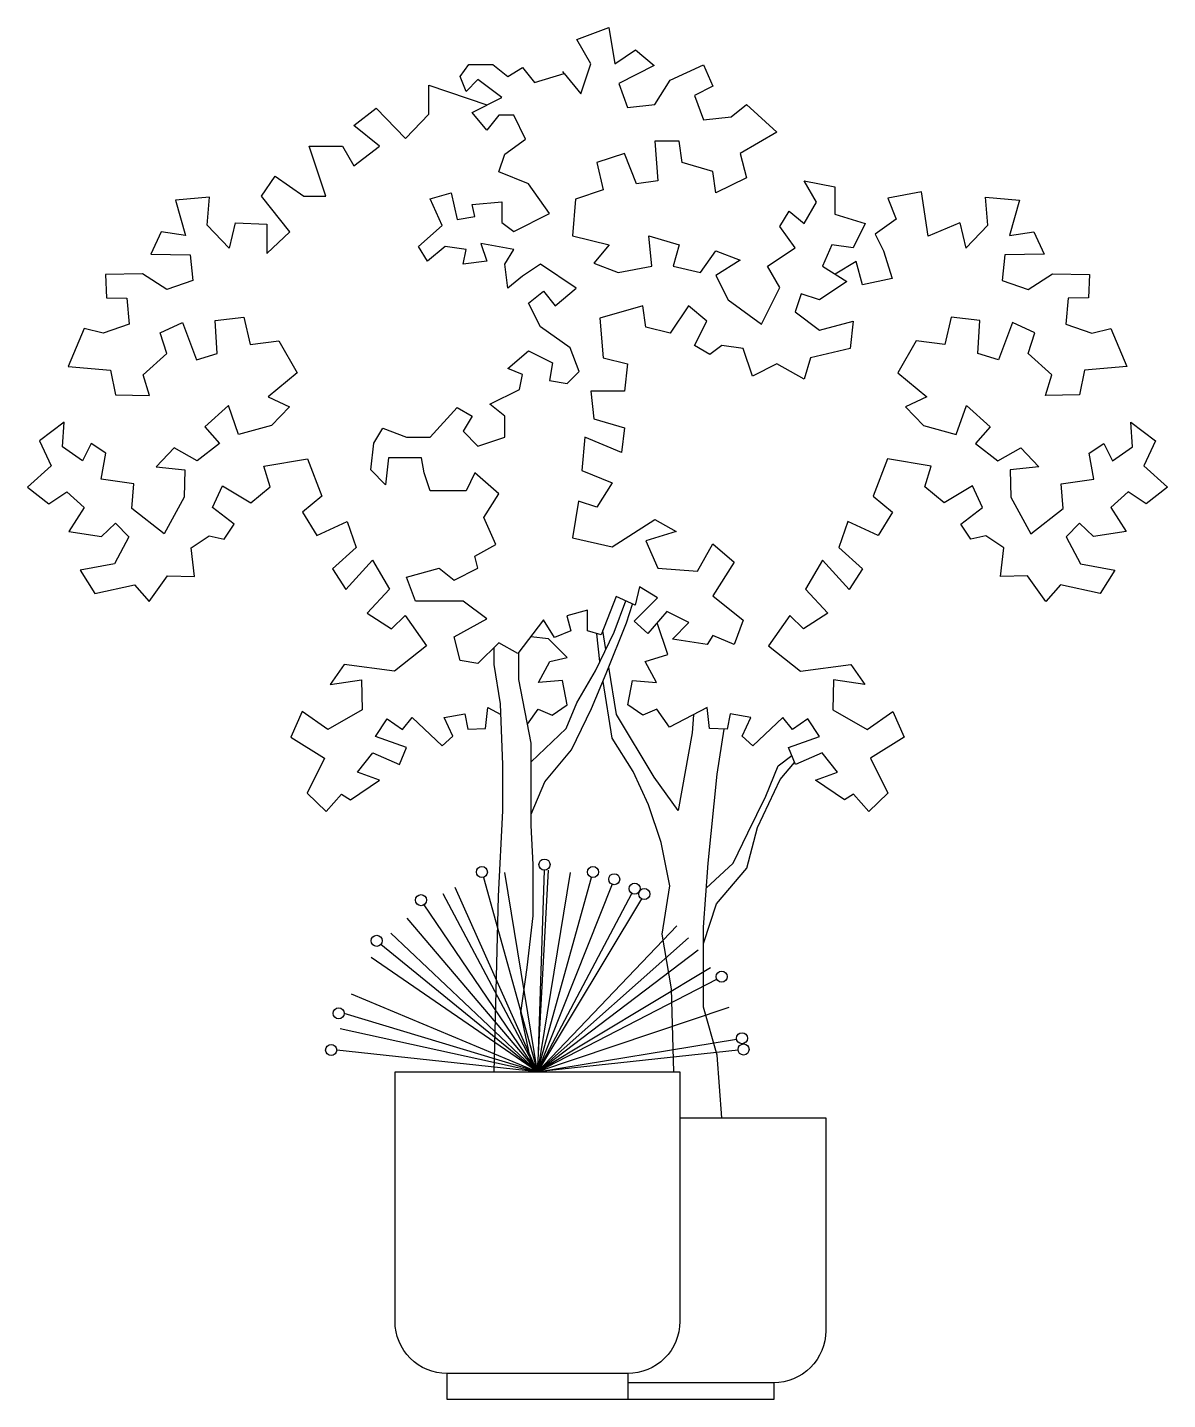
# Model space of a CAD drawing. Header units: millimetres. Extents: x -554 to 498, y 0 to 1265.
import ezdxf

# ---------------------------------------------------------------- set-up
doc = ezdxf.new("R2010")
doc.units = ezdxf.units.MM
doc.layers.add('ceco.net 295', color=7, linetype='Continuous')

msp = doc.modelspace()

# ---------------------------------------------------------------- linework, layer by layer
at = {"layer": 'ceco.net 295', "color": 93}
for p, q in [((-73.1, 701.6), (-89.5, 703.4)), ((-55.8, 684.2), (-73.1, 701.6)), ((-72, 680.7), (-55.8, 684.2))]:
    msp.add_line(p, q, dxfattribs=at)
for points in [[(-58.5, 1222.7), (-43.4, 1204), (-34.2, 1231.8), (-47.1, 1254.1), (-17.5, 1265.2), (-11.9, 1231.8), (7, 1244.5), (24.4, 1230), (-8.3, 1213.6), (-0.3, 1191.3), (25, 1194.2), (39.1, 1216.7), (70, 1230.7), (78.4, 1211), (61.6, 1202.6), (70, 1180.1), (95.3, 1182.9), (109.4, 1194.2), (137.5, 1168.8), (103.7, 1149.1), (109.4, 1126.6), (81.2, 1112.6), (78.4, 1132.3), (50.3, 1140.7), (47.5, 1160.4), (25, 1160.4), (27.8, 1123.8), (8.1, 1121), (-3.1, 1149.1), (-28.4, 1140.7), (-22.8, 1115.4), (-48.1, 1106.9), (-50.9, 1073.2), (-17.2, 1064.7), (-31.2, 1047.9), (-8.7, 1039.4), (22.2, 1045.1), (19.4, 1073.2), (47.5, 1064.7), (41.9, 1045.1), (67.2, 1039.4), (81.2, 1059.1), (103.7, 1050.7), (81.2, 1036.6), (92.5, 1014.1), (123.4, 991.6), (140.3, 1025.4), (129, 1045.1), (154.3, 1061.9), (140.3, 1081.6), (148.7, 1095.7), (162.8, 1084.4), (174, 1104.1), (162.8, 1123.8), (190.9, 1118.2), (190.9, 1092.9), (219, 1084.4), (207.8, 1061.9), (188.1, 1064.7), (179.6, 1045.1), (202.1, 1031), (176.8, 1014.1), (160, 1019.7), (154.3, 1002.9), (176.8, 986), (207.8, 994.4), (205, 969.1), (168.4, 960.7), (162.8, 941), (137.5, 955), (115, 943.8), (106.5, 969.1), (86.9, 971.9), (75.6, 963.5), (61.6, 971.9), (72.8, 994.4), (55.9, 1008.5), (39.1, 983.2), (16.6, 988.8), (13.8, 1008.5), (-25.6, 997.2), (-22.8, 960.7), (-0.3, 955), (-3.1, 929.7), (-34, 929.7), (-31.2, 904.4), (-3.1, 895.9), (-5.9, 873.4), (-39.7, 887.5), (-42.5, 856.6), (-14.4, 845.3), (-28.4, 822.8), (-45.3, 828.4), (-50.9, 794.7), (-14.4, 786.2), (25, 811.6), (44.7, 800.3), (16.6, 791.9), (27.8, 766.5), (64.4, 763.7), (78.4, 789), (98.1, 772.2), (78.4, 741.2), (106.5, 718.7), (98.1, 696.2), (78.4, 704.6), (73.2, 696.2), (41.2, 701.3), (56.3, 716.5), (36.1, 726.6), (18.4, 706.4), (5.8, 717.7), (27.3, 739.2), (10.8, 749.3), (6.9, 732.4), (-10.7, 740.5), (-24.6, 705.1), (-37.2, 708.9), (-37.2, 727.9), (-56.2, 722.8), (-52.4, 708.9), (-67.6, 702.6), (-77.7, 719), (-101.3, 687.8), (-118.9, 697.9), (-138.2, 678.6), (-154.6, 681.4), (-160.1, 703.4), (-129.9, 719.9), (-151.9, 736.3), (-195.8, 736.3), (-204, 758.3), (-173.8, 766.6), (-160.1, 755.6), (-138.2, 766.6), (-140.9, 777.6), (-121.7, 788.5), (-132.7, 813.3), (-118.9, 835.3), (-140.9, 854.5), (-149.1, 838), (-182.1, 838), (-187.6, 854.5), (-190.3, 868.2), (-220.5, 868.2), (-223.3, 843.5), (-237, 857.2), (-234.2, 882), (-226, 895.7), (-204, 887.5), (-182.1, 887.5), (-157.4, 914.9), (-143.6, 906.7), (-151.9, 893), (-138.2, 879.2), (-113.4, 887.5), (-113.4, 906.7), (-127.2, 917.7), (-99.7, 931.4), (-97, 945.2), (-110.7, 950.7), (-91.5, 967.1), (-69.5, 956.1), (-72.3, 939.7), (-55.8, 936.9), (-44.8, 947.9), (-53, 969.9), (-80.5, 989.1), (-91.5, 1011.1), (-77.8, 1022.1), (-66.8, 1008.4), (-47.5, 1024.8), (-80.5, 1046.8), (-97, 1035.8), (-110.7, 1024.8), (-113.4, 1046.8), (-105.2, 1060.6), (-135.4, 1066), (-129.9, 1049.6), (-151.9, 1046.8), (-149.1, 1060.6), (-168.4, 1063.3), (-184.8, 1049.6), (-193.1, 1063.3), (-171.1, 1082.5), (-182.1, 1107.3), (-162.9, 1112.8), (-157.4, 1088), (-140.9, 1090.8), (-143.6, 1101.8), (-116.2, 1104.5), (-116.2, 1085.3), (-105.2, 1077), (-72.3, 1093.5), (-91.5, 1121), (-118.9, 1132), (-113.4, 1148.5), (-94.2, 1162.2), (-105.2, 1184.2), (-118.9, 1184.2), (-129.9, 1170.5), (-143.6, 1186.9), (-116.2, 1200.7), (-138.2, 1217.2), (-149.1, 1206.2), (-154.6, 1219.9), (-146.4, 1230.9), (-124.4, 1230.9), (-110.7, 1219.9), (-97, 1228.2), (-86, 1214.4), (-58.5, 1222.7), (-59.9, 1224.7)], [(-361.9, 1085.1), (-332.8, 1083.8), (-332.8, 1056.9), (-311.6, 1076.8), (-337.9, 1109.5), (-325.1, 1128.1), (-298.8, 1109.5), (-278.3, 1109.5), (-293.7, 1155.6), (-262.9, 1155.6), (-252.6, 1137.7), (-228.9, 1155.6), (-252.6, 1174.9), (-232.1, 1190.9), (-205.1, 1162.7), (-183.3, 1185.1), (-183.3, 1212), (-129.9, 1193.8)], [(306.1, 1085.1), (276.9, 1072.7), (271, 1113.6), (239.8, 1107.8), (247.6, 1088.3), (228.1, 1074.7), (235.9, 1059.1), (243.7, 1033.8), (216.4, 1027.9), (210.6, 1049.3), (191.2, 1037.8)], [(-361.9, 1085.1), (-367.6, 1061.8), (-387.8, 1083), (-385.6, 1108.6), (-417.2, 1106), (-407.9, 1073.5), (-430.4, 1076.8), (-439.9, 1056.2), (-403.4, 1055.4), (-401.1, 1031.9), (-425.2, 1023.6), (-447.5, 1037.9), (-481.5, 1037.4), (-480.7, 1016), (-461.8, 1015.6), (-459.8, 991.6), (-483.9, 983.4), (-501.4, 987.5), (-516, 952.6), (-477.1, 949.2), (-472.5, 926.5), (-441.1, 925.8), (-447, 944.8), (-425.2, 964.5), (-431.1, 983.5), (-410.7, 993.1), (-397.6, 958.8), (-378.6, 964.7), (-380.5, 995), (-354, 998.2), (-348.3, 972.9), (-321.8, 976.1), (-304.8, 946.7), (-331.7, 924.7), (-311.8, 915.4), (-328.5, 898.2), (-358.9, 890), (-368.3, 916.7), (-390.1, 897), (-376.6, 881.6), (-397.1, 865.7), (-418.2, 877.5), (-435, 860.2), (-408.6, 857.2), (-409.1, 832), (-427.5, 798.4), (-457.2, 821.7), (-455.4, 844.3), (-485.5, 848.8), (-481.2, 872.6), (-494.9, 881.7), (-502.8, 865.5), (-521.4, 878.5), (-519.6, 901.1), (-542.6, 884), (-531.8, 861.1), (-553.6, 841.4), (-533.8, 825.9), (-517.2, 836.9), (-501.2, 822.7), (-515.5, 800.3), (-485.4, 795.9), (-472.5, 808.2), (-460.2, 795.4), (-473.3, 770.5), (-504.9, 764.9), (-491.5, 743.2), (-454.9, 751.2), (-441.4, 735.8), (-424.5, 759.4), (-399.4, 758.8), (-402.6, 785.3), (-386, 796.3), (-372.2, 793.4), (-363.1, 807.1), (-382.9, 822.6), (-373.7, 842.6), (-347.6, 826.9), (-329.7, 841.6), (-335.6, 860.6), (-295.2, 867.3), (-282.1, 833), (-300, 818.3), (-286.6, 796.6), (-258.7, 809.8), (-250.4, 785.8), (-272.2, 766.1), (-260, 747), (-235.5, 774.1), (-219.8, 747.3), (-240.4, 725.1), (-218, 710.8), (-205.2, 723.1), (-185.7, 695), (-215.1, 671.7), (-261.5, 677.8), (-274.5, 659.2), (-245.4, 663.6), (-244.8, 635.9), (-276.6, 617.7), (-300.1, 634.6), (-310.7, 610.9), (-279.7, 591.4), (-295.5, 559), (-278.2, 542.3), (-264, 558.3), (-255.7, 552.9), (-228.9, 571.2), (-249.1, 578.4), (-235.2, 596.2), (-210.5, 585.5), (-204, 601.2), (-232.6, 611.5), (-222, 627.6), (-207.6, 617.7), (-198.8, 628.8), (-171.1, 602.8), (-161.3, 611.6), (-169.4, 628.8), (-150.1, 632.3), (-147.6, 618.1), (-131.2, 618.9), (-129.1, 638.1), (-116.9, 631.7)], [(306.1, 1085.1), (311.8, 1061.8), (332, 1083), (329.8, 1108.6), (361.4, 1106), (352.1, 1073.5), (374.6, 1076.8), (384.1, 1056.2), (347.6, 1055.4), (345.3, 1031.9), (369.4, 1023.6), (391.7, 1037.9), (425.7, 1037.4), (424.9, 1016), (406, 1015.6), (404, 991.6), (428.1, 983.4), (445.6, 987.5), (460.2, 952.6), (421.3, 949.2), (416.7, 926.5), (385.3, 925.8), (391.2, 944.8), (369.4, 964.5), (375.3, 983.5), (354.9, 993.1), (341.8, 958.8), (322.8, 964.7), (324.7, 995), (298.2, 998.2), (292.5, 972.9), (266, 976.1), (249, 946.7), (275.9, 924.7), (256, 915.4), (272.7, 898.2), (303, 890), (312.5, 916.7), (334.3, 897), (320.8, 881.6), (341.3, 865.7), (362.4, 877.5), (379.2, 860.2), (352.8, 857.2), (353.3, 832), (371.7, 798.4), (401.4, 821.7), (399.6, 844.3), (429.7, 848.8), (425.4, 872.6), (439.1, 881.7), (447, 865.5), (465.6, 878.5), (463.8, 901.1), (486.8, 884), (476, 861.1), (497.8, 841.4), (478, 825.9), (461.4, 836.9), (445.4, 822.7), (459.7, 800.3), (429.6, 795.9), (416.7, 808.2), (404.4, 795.4), (417.5, 770.5), (449.1, 764.9), (435.7, 743.2), (399.1, 751.2), (385.6, 735.8), (368.7, 759.4), (343.6, 758.8), (346.8, 785.3), (330.2, 796.3), (316.4, 793.4), (307.3, 807.1), (327.1, 822.6), (317.9, 842.6), (291.8, 826.9), (273.9, 841.6), (279.8, 860.6), (239.4, 867.3), (226.3, 833), (244.2, 818.3), (230.8, 796.6), (202.9, 809.8), (194.6, 785.8), (216.4, 766.1), (204.2, 747), (179.7, 774.1), (164, 747.3), (184.6, 725.1), (162.2, 710.8), (149.4, 723.1), (129.8, 695), (159.3, 671.7), (205.7, 677.8), (218.7, 659.2), (189.6, 663.6), (189, 635.9), (220.8, 617.7), (244.3, 634.6), (254.9, 610.9), (223.9, 591.4), (239.7, 559), (222.4, 542.3), (208.2, 558.3), (199.9, 552.9), (173.1, 571.2), (193.3, 578.4), (179.4, 596.2), (154.7, 585.5), (148.2, 601.2), (176.8, 611.5), (166.2, 627.6), (151.8, 617.7), (143, 628.8), (115.3, 602.8), (105.5, 611.6), (113.6, 628.8), (94.3, 632.3), (91.8, 618.1), (75.4, 618.9), (73.3, 638.1), (38.6, 620), (26.9, 636.6), (13.8, 631.1), (0.1, 640.7), (4.5, 662.9), (26.4, 661.2), (16.2, 680.7)], [(-92.5, 622.7), (-82.7, 636.6), (-69.6, 631.1), (-55.9, 640.7), (-60.3, 662.9), (-82.2, 661.2), (-72, 680.7)]]:
    msp.add_lwpolyline(points, dxfattribs=at)
at = {"layer": 'ceco.net 295', "color": 16}
for points in [[(-89.1, 588.1), (-56.8, 618.9), (-46.9, 642.3), (-29.7, 671.8), (-12.4, 707.5), (-1.8, 736.4)], [(-89.1, 539.9), (-76.5, 569.6), (-51.9, 599.2), (-33.4, 637.3), (-19.8, 669.4), (-1.3, 716.2), (4.5, 733.5)], [(-20.1, 691.6), (-23, 709.2)], [(-25.8, 679.9), (-25.9, 680.7), (-28.4, 706.2)], [(-123.3, 302.2), (-119.3, 464.3), (-115.2, 542.9), (-115.2, 585.2), (-117.2, 641.6), (-123.3, 677.9), (-123.3, 693.5)], [(-87.2, 302.2), (-98.6, 356.7), (-92.9, 398.4), (-87.2, 445.9), (-87.2, 493.3), (-89.1, 529.4), (-89.1, 605.3), (-100.5, 664.1), (-100.5, 688.9)], [(60.7, 631.5), (59.3, 614.7), (46.6, 543.1), (24.3, 574), (-10.4, 631.8), (-17.5, 675.2)], [(42.4, 302.2), (40.3, 378.6), (31.8, 429.2), (38.7, 473.8), (30.7, 513.6), (19.1, 548.3), (5, 579.2), (-14.3, 610), (-22.8, 662.2)], [(86.7, 259.8), (82.5, 317.5), (69.8, 361.8), (69.8, 435.5), (74, 494.6), (82.5, 576.8), (88.9, 618.3)], [(69.8, 420.6), (81.9, 457.2), (109.9, 489.9), (119.5, 527.5), (140.7, 571.7), (153.9, 587.4)], [(72.4, 471.7), (97.3, 494.7), (110.8, 522.6), (127.2, 556.3), (138.8, 584.2), (151.2, 594)]]:
    msp.add_lwpolyline(points, dxfattribs=at)
at = {"layer": 'ceco.net 295', "color": 76}
msp.add_lwpolyline([(16.2, 680.7), (37.1, 687.1), (27.1, 716.3)], dxfattribs=at)
at = {"layer": 'ceco.net 295', "color": 52}
for points in [[(-133.1, 481.5), (-83.3, 302.2), (-33.5, 481.5)], [(-53.2, 485.9), (-83.3, 302.2), (-113.4, 485.9)], [(-77, 488.2), (-83.3, 302.2), (-73.2, 488)], [(-14.4, 475.1), (-83.3, 302.2), (-159.2, 472.1)], [(12.8, 461.6), (-83.3, 302.2), (-187.8, 456.2)], [(-170.5, 466.6), (-83.3, 302.2), (3.9, 466.6)], [(-203.8, 444), (-83.3, 302.2), (45.2, 436.8)], [(56, 425.6), (-83.3, 302.2), (-218.4, 430.2)], [(-227.6, 419.8), (-83.3, 302.2), (64.9, 414.8)], [(76.2, 398.1), (-83.3, 302.2), (-236.7, 407.6)], [(-255, 374.1), (-83.3, 302.2), (82.1, 387.6)], [(93.1, 361.6), (-83.3, 302.2), (-261.5, 356.1)], [(-265.1, 342.2), (-83.3, 302.2), (100.4, 332.3)], [(101.7, 322.3), (-83.3, 302.2), (-268.4, 322.3)]]:
    msp.add_lwpolyline(points, dxfattribs=at)
at = {"layer": 'ceco.net 295', "color": 15}
msp.add_lwpolyline([(-166.6, 24, -0.414214), (-214.6, 72), (-214.6, 302.2), (48, 302.2), (48, 72, -0.414214), (0, 24)], format="xyb", close=True, dxfattribs=at)
msp.add_lwpolyline([(48, 259.8), (182.6, 259.8), (182.6, 63.5, -0.414214), (134.6, 15.5), (0, 15.5)], format="xyb", dxfattribs=at)
for points in [[(0, 24), (0, 0), (-166.6, 0), (-166.6, 24)], [(134.6, 15.5), (134.6, 0), (0, 0)]]:
    msp.add_lwpolyline(points, dxfattribs=at)
at = {"layer": 'ceco.net 295', "color": 53}
for centre in [(-76.8, 493.3), (-134.5, 486.4), (-32.1, 486.4), (-12.5, 479.8), (6.3, 471.1), (15.2, 466.1), (-190.6, 460.5), (-231.5, 423), (86.6, 390), (-266.6, 356.1), (105.4, 333.2), (-273.5, 322.3), (106.8, 322.8)]:
    msp.add_circle(centre, 5.1, dxfattribs=at)

doc.saveas('drawing.dxf')
